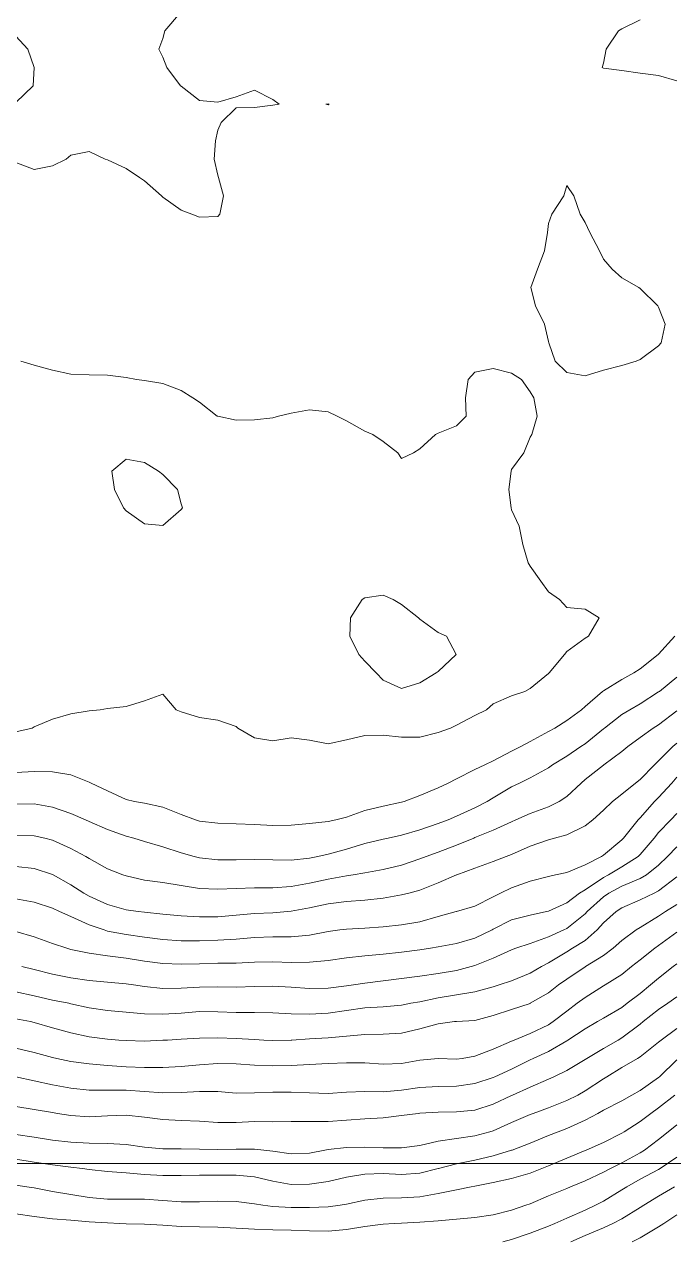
# Model space of a CAD drawing. Header units: centimetres. Extents: x 0 to 642158, y -847 to 649707.
# Drawn here: x 617101.98 to 617119.66, y 620185.31 to 620218.42 of the extents above; entities that cross this region are included whole.
import ezdxf

# ---------------------------------------------------------------- set-up
doc = ezdxf.new("R2010")
doc.units = ezdxf.units.CM
doc.header["$MEASUREMENT"] = 0
doc.layers.add('MEV_grille', color=254, linetype='Continuous', lineweight=9)
doc.layers.add('WAL_topographie 0.5', color=253, linetype='Continuous', lineweight=20)

# ---------------------------------------------------------------- blocks, each defined once
blk = doc.blocks.new('*U114')
at = {"layer": 'MEV_grille', "transparency": 33554687}
blk.add_lwpolyline([(-1338.461, 0), (1338.461, 0)], dxfattribs=at)
blk = doc.blocks.new('*U115')
at = {"layer": 'MEV_grille', "color": 0, "linetype": 'ByBlock', "lineweight": -2, "transparency": 16777216}
blk.add_blockref('*U114', (0, -2200), dxfattribs=at)

msp = doc.modelspace()

# ---------------------------------------------------------------- linework, layer by layer
at = {"layer": 'WAL_topographie 0.5'}
for points in [[(617101.75, 620214.657), (617102.25, 620214.464), (617102.75, 620214.569), (617103.118, 620214.75), (617103.25, 620214.863), (617103.75, 620214.96), (617104.181, 620214.75), (617104.25, 620214.731), (617104.75, 620214.498), (617105.12, 620214.25), (617105.25, 620214.158), (617105.72, 620213.75), (617105.75, 620213.713), (617106.25, 620213.36), (617106.538, 620213.25), (617106.75, 620213.168), (617107.25, 620213.184), (617107.304, 620213.25), (617107.4, 620213.75), (617107.264, 620214.25), (617107.25, 620214.31), (617107.15, 620214.75), (617107.189, 620215.25), (617107.25, 620215.542), (617107.336, 620215.75), (617107.75, 620216.15), (617108.25, 620216.162), (617108.75, 620216.217), (617108.917, 620216.25), (617108.75, 620216.375), (617108.25, 620216.632), (617107.75, 620216.45), (617107.25, 620216.304), (617106.75, 620216.346), (617106.25, 620216.735), (617106.235, 620216.75), (617105.865, 620217.25), (617105.75, 620217.528), (617105.639, 620217.75), (617105.75, 620218.036), (617105.81, 620218.25), (617106.236, 620218.75)], [(617119.75, 620216.883), (617119.25, 620217.031), (617118.75, 620217.094), (617118.25, 620217.163), (617117.75, 620217.232), (617117.712, 620217.25), (617117.75, 620217.361), (617117.819, 620217.75), (617118.157, 620218.25), (617118.25, 620218.299), (617118.75, 620218.545)], [(617101.75, 620218.102), (617102.08, 620217.75), (617102.25, 620217.25), (617102.25, 620217.25), (617102.25, 620217.25), (617102.22, 620216.75), (617101.75, 620216.298)], [(617110.25, 620216.232), (617110.281, 620216.25), (617110.25, 620216.26), (617110.194, 620216.25), (617110.25, 620216.232)], [(617118.641, 620209.25), (617118.25, 620209.125), (617117.75, 620209), (617117.25, 620208.842), (617116.75, 620208.938), (617116.437, 620209.25), (617116.259, 620209.75), (617116.25, 620209.781), (617116.143, 620210.25), (617115.895, 620210.75), (617115.771, 620211.25), (617115.95, 620211.75), (617116.145, 620212.25), (617116.226, 620212.75), (617116.25, 620213), (617116.343, 620213.25), (617116.668, 620213.75), (617116.75, 620214.031), (617116.946, 620213.75), (617117.117, 620213.25), (617117.25, 620213.028), (617117.38, 620212.75), (617117.643, 620212.25), (617117.75, 620212.028), (617117.983, 620211.75), (617118.25, 620211.515), (617118.714, 620211.25), (617118.75, 620211.23), (617119.23, 620210.75), (617119.25, 620210.715), (617119.428, 620210.25), (617119.318, 620209.75), (617119.25, 620209.667), (617118.75, 620209.29), (617118.641, 620209.25)], [(617101.882, 620209.25), (617102.25, 620209.133), (617102.75, 620209), (617103.25, 620208.896), (617103.75, 620208.871), (617104.25, 620208.869), (617104.75, 620208.804), (617105.038, 620208.75), (617105.25, 620208.716), (617105.75, 620208.636), (617106.25, 620208.449), (617106.57, 620208.25), (617106.75, 620208.126), (617107.236, 620207.75), (617107.25, 620207.743), (617107.75, 620207.638), (617108.25, 620207.644), (617108.75, 620207.702), (617108.904, 620207.75), (617109.25, 620207.829), (617109.75, 620207.921), (617110.25, 620207.867), (617110.5, 620207.75), (617110.75, 620207.616), (617111.25, 620207.342), (617111.47, 620207.25), (617111.75, 620207.056), (617112.15, 620206.75), (617112.25, 620206.593), (617112.573, 620206.75), (617112.75, 620206.854), (617113.176, 620207.25), (617113.25, 620207.28), (617113.75, 620207.481), (617114.009, 620207.75), (617113.993, 620208.25), (617114.07, 620208.75), (617114.25, 620208.948), (617114.75, 620209.042), (617115.25, 620208.922), (617115.52, 620208.75), (617115.75, 620208.41), (617115.85, 620208.25), (617115.946, 620207.75), (617115.798, 620207.25), (617115.75, 620207.173), (617115.578, 620206.75), (617115.25, 620206.294), (617115.235, 620206.25), (617115.175, 620205.75), (617115.238, 620205.25), (617115.25, 620205.191), (617115.458, 620204.75), (617115.557, 620204.25), (617115.702, 620203.75), (617115.75, 620203.664), (617116.04, 620203.25), (617116.25, 620202.958), (617116.55, 620202.75), (617116.75, 620202.533), (617117.25, 620202.491), (617117.632, 620202.25), (617117.339, 620201.75), (617117.25, 620201.7), (617116.75, 620201.339), (617116.689, 620201.25), (617116.269, 620200.75), (617116.25, 620200.734), (617115.75, 620200.327), (617115.612, 620200.25), (617115.25, 620200.129), (617114.75, 620199.91), (617114.567, 620199.75), (617114.25, 620199.592), (617113.75, 620199.328), (617113.589, 620199.25), (617113.25, 620199.129), (617112.75, 620198.998), (617112.25, 620199), (617111.75, 620199.059), (617111.25, 620199.046), (617110.75, 620198.926), (617110.25, 620198.821), (617109.75, 620198.924), (617109.25, 620198.986), (617108.75, 620198.898), (617108.25, 620198.987), (617107.795, 620199.25), (617107.75, 620199.29), (617107.25, 620199.469), (617106.75, 620199.536), (617106.25, 620199.693), (617106.117, 620199.75), (617105.75, 620200.173), (617105.25, 620199.991), (617104.75, 620199.84), (617104.25, 620199.781), (617104.05, 620199.75), (617103.75, 620199.723), (617103.25, 620199.634), (617102.75, 620199.49), (617102.25, 620199.279), (617102.19, 620199.25), (617101.75, 620199.148)], [(617106.286, 620205.25), (617106.25, 620205.207), (617105.75, 620204.768), (617105.25, 620204.811), (617104.75, 620205.167), (617104.679, 620205.25), (617104.434, 620205.75), (617104.361, 620206.25), (617104.75, 620206.575), (617105.25, 620206.489), (617105.634, 620206.25), (617105.75, 620206.161), (617106.154, 620205.75), (617106.25, 620205.357), (617106.286, 620205.25)], [(617112.75, 620200.478), (617113.198, 620200.75), (617113.25, 620200.795), (617113.74, 620201.25), (617113.474, 620201.75), (617113.25, 620201.855), (617112.75, 620202.218), (617112.714, 620202.25), (617112.25, 620202.619), (617112.02, 620202.75), (617111.75, 620202.872), (617111.25, 620202.796), (617111.184, 620202.75), (617110.863, 620202.25), (617110.84, 620201.75), (617111.088, 620201.25), (617111.25, 620201.068), (617111.563, 620200.75), (617111.75, 620200.558), (617112.25, 620200.327), (617112.75, 620200.478)], [(617119.696, 620201.75), (617119.25, 620201.26), (617119.24, 620201.25), (617118.75, 620200.864), (617118.577, 620200.75), (617118.25, 620200.573), (617117.75, 620200.268), (617117.727, 620200.25), (617117.25, 620199.834), (617117.149, 620199.75), (617116.75, 620199.456), (617116.422, 620199.25), (617116.25, 620199.153), (617115.75, 620198.884), (617115.5, 620198.75), (617115.25, 620198.619), (617114.75, 620198.361), (617114.524, 620198.25), (617114.25, 620198.118), (617113.75, 620197.863), (617113.525, 620197.75), (617113.25, 620197.622), (617112.75, 620197.412), (617112.327, 620197.25), (617112.25, 620197.226), (617111.75, 620197.125), (617111.25, 620197.002), (617110.75, 620196.824), (617110.459, 620196.75), (617110.25, 620196.706), (617109.75, 620196.648), (617109.25, 620196.601), (617108.75, 620196.594), (617108.25, 620196.62), (617107.75, 620196.644), (617107.25, 620196.655), (617106.75, 620196.712), (617106.645, 620196.75), (617106.25, 620196.898), (617105.75, 620197.098), (617105.25, 620197.199), (617104.984, 620197.25), (617104.75, 620197.307), (617104.25, 620197.539), (617103.798, 620197.75), (617103.75, 620197.777), (617103.25, 620197.971), (617102.75, 620198.058), (617102.25, 620198.07), (617101.75, 620198.038)], [(617119.75, 620200.638), (617119.271, 620200.25), (617119.25, 620200.233), (617118.75, 620199.911), (617118.464, 620199.75), (617118.25, 620199.622), (617117.774, 620199.25), (617117.75, 620199.23), (617117.25, 620198.824), (617117.138, 620198.75), (617116.75, 620198.484), (617116.363, 620198.25), (617116.25, 620198.167), (617115.75, 620197.897), (617115.459, 620197.75), (617115.25, 620197.649), (617114.75, 620197.346), (617114.584, 620197.25), (617114.25, 620197.076), (617113.75, 620196.847), (617113.522, 620196.75), (617113.25, 620196.649), (617112.75, 620196.476), (617112.25, 620196.328), (617111.887, 620196.25), (617111.75, 620196.22), (617111.25, 620196.1), (617110.75, 620195.947), (617110.25, 620195.811), (617109.974, 620195.75), (617109.75, 620195.708), (617109.25, 620195.653), (617108.75, 620195.655), (617108.25, 620195.669), (617107.75, 620195.663), (617107.25, 620195.663), (617106.75, 620195.715), (617106.605, 620195.75), (617106.25, 620195.849), (617105.75, 620196.011), (617105.25, 620196.159), (617104.958, 620196.25), (617104.75, 620196.308), (617104.25, 620196.482), (617103.75, 620196.704), (617103.649, 620196.75), (617103.25, 620196.923), (617102.75, 620197.095), (617102.25, 620197.189), (617101.75, 620197.178)], [(617119.75, 620199.717), (617119.25, 620199.341), (617119.105, 620199.25), (617118.75, 620198.992), (617118.415, 620198.75), (617118.25, 620198.613), (617117.76, 620198.25), (617117.75, 620198.243), (617117.25, 620197.845), (617117.142, 620197.75), (617116.75, 620197.386), (617116.545, 620197.25), (617116.25, 620197.099), (617115.75, 620196.925), (617115.368, 620196.75), (617115.25, 620196.697), (617114.75, 620196.463), (617114.25, 620196.264), (617114.217, 620196.25), (617113.75, 620196.057), (617113.25, 620195.866), (617112.922, 620195.75), (617112.75, 620195.684), (617112.25, 620195.513), (617111.75, 620195.392), (617111.25, 620195.305), (617110.937, 620195.25), (617110.75, 620195.221), (617110.25, 620195.129), (617109.75, 620195.025), (617109.25, 620194.931), (617108.75, 620194.894), (617108.25, 620194.893), (617107.75, 620194.879), (617107.25, 620194.864), (617106.75, 620194.882), (617106.25, 620194.959), (617105.75, 620195.04), (617105.25, 620195.107), (617104.75, 620195.219), (617104.665, 620195.25), (617104.25, 620195.418), (617103.75, 620195.692), (617103.654, 620195.75), (617103.25, 620195.97), (617102.75, 620196.199), (617102.54, 620196.25), (617102.25, 620196.317), (617101.75, 620196.322)], [(617119.75, 620198.842), (617119.637, 620198.75), (617119.25, 620198.356), (617119.142, 620198.25), (617118.75, 620197.852), (617118.621, 620197.75), (617118.25, 620197.445), (617117.992, 620197.25), (617117.75, 620197.015), (617117.456, 620196.75), (617117.25, 620196.583), (617116.75, 620196.342), (617116.421, 620196.25), (617116.25, 620196.206), (617115.75, 620196.028), (617115.25, 620195.806), (617115.104, 620195.75), (617114.75, 620195.611), (617114.25, 620195.434), (617113.753, 620195.25), (617113.75, 620195.249), (617113.25, 620195.03), (617112.75, 620194.83), (617112.451, 620194.75), (617112.25, 620194.701), (617111.75, 620194.614), (617111.25, 620194.56), (617110.75, 620194.526), (617110.25, 620194.46), (617109.75, 620194.353), (617109.25, 620194.259), (617109.146, 620194.25), (617108.75, 620194.216), (617108.25, 620194.196), (617107.75, 620194.154), (617107.25, 620194.108), (617106.75, 620194.103), (617106.25, 620194.137), (617105.75, 620194.181), (617105.25, 620194.229), (617105.079, 620194.25), (617104.75, 620194.299), (617104.25, 620194.438), (617103.75, 620194.669), (617103.605, 620194.75), (617103.25, 620194.979), (617102.767, 620195.25), (617102.75, 620195.259), (617102.25, 620195.427), (617101.75, 620195.474)], [(617119.75, 620197.909), (617119.609, 620197.75), (617119.25, 620197.357), (617119.143, 620197.25), (617118.75, 620196.804), (617118.699, 620196.75), (617118.299, 620196.25), (617118.25, 620196.2), (617117.75, 620195.783), (617117.699, 620195.75), (617117.25, 620195.519), (617116.75, 620195.314), (617116.445, 620195.25), (617116.25, 620195.207), (617115.75, 620195.078), (617115.25, 620194.894), (617114.942, 620194.75), (617114.75, 620194.654), (617114.25, 620194.396), (617113.75, 620194.254), (617113.739, 620194.25), (617113.25, 620194.112), (617112.75, 620193.971), (617112.25, 620193.89), (617111.75, 620193.837), (617111.25, 620193.8), (617110.75, 620193.774), (617110.574, 620193.75), (617110.25, 620193.705), (617109.75, 620193.605), (617109.25, 620193.557), (617108.75, 620193.559), (617108.25, 620193.542), (617107.75, 620193.498), (617107.25, 620193.468), (617106.75, 620193.448), (617106.25, 620193.449), (617105.75, 620193.49), (617105.25, 620193.554), (617104.75, 620193.623), (617104.25, 620193.719), (617104.153, 620193.75), (617103.75, 620193.892), (617103.25, 620194.111), (617102.935, 620194.25), (617102.75, 620194.338), (617102.25, 620194.509), (617101.75, 620194.598)], [(617119.75, 620196.926), (617119.584, 620196.75), (617119.25, 620196.4), (617119.129, 620196.25), (617118.75, 620195.808), (617118.693, 620195.75), (617118.25, 620195.466), (617117.891, 620195.25), (617117.75, 620195.174), (617117.25, 620194.844), (617117.094, 620194.75), (617116.75, 620194.492), (617116.25, 620194.261), (617116.203, 620194.25), (617115.75, 620194.155), (617115.25, 620194.022), (617114.75, 620193.768), (617114.716, 620193.75), (617114.25, 620193.524), (617113.75, 620193.378), (617113.25, 620193.286), (617113.038, 620193.25), (617112.75, 620193.206), (617112.25, 620193.139), (617111.75, 620193.092), (617111.25, 620193.044), (617110.75, 620192.985), (617110.25, 620192.917), (617109.75, 620192.869), (617109.25, 620192.864), (617108.75, 620192.879), (617108.25, 620192.869), (617107.75, 620192.848), (617107.25, 620192.844), (617106.75, 620192.83), (617106.25, 620192.819), (617105.75, 620192.837), (617105.25, 620192.894), (617104.75, 620192.977), (617104.25, 620193.048), (617103.75, 620193.117), (617103.25, 620193.217), (617103.136, 620193.25), (617102.75, 620193.379), (617102.25, 620193.558), (617101.75, 620193.706)], [(617119.75, 620196.014), (617119.497, 620195.75), (617119.25, 620195.516), (617118.921, 620195.25), (617118.75, 620195.152), (617118.25, 620194.942), (617117.9, 620194.75), (617117.75, 620194.647), (617117.31, 620194.25), (617117.25, 620194.186), (617116.75, 620193.788), (617116.668, 620193.75), (617116.25, 620193.562), (617115.75, 620193.38), (617115.363, 620193.25), (617115.25, 620193.206), (617114.75, 620192.978), (617114.25, 620192.78), (617114.144, 620192.75), (617113.75, 620192.647), (617113.25, 620192.562), (617112.75, 620192.492), (617112.25, 620192.423), (617111.75, 620192.36), (617111.25, 620192.295), (617110.941, 620192.25), (617110.75, 620192.224), (617110.25, 620192.165), (617109.75, 620192.153), (617109.25, 620192.188), (617108.75, 620192.218), (617108.25, 620192.21), (617107.75, 620192.194), (617107.25, 620192.196), (617106.75, 620192.193), (617106.25, 620192.167), (617105.75, 620192.157), (617105.25, 620192.205), (617104.951, 620192.25), (617104.75, 620192.28), (617104.25, 620192.329), (617103.75, 620192.372), (617103.25, 620192.44), (617102.75, 620192.542), (617102.25, 620192.667), (617101.912, 620192.75)], [(617119.75, 620195.193), (617119.25, 620194.81), (617119.129, 620194.75), (617118.75, 620194.567), (617118.25, 620194.355), (617118.094, 620194.25), (617117.75, 620193.94), (617117.574, 620193.75), (617117.25, 620193.458), (617116.91, 620193.25), (617116.75, 620193.155), (617116.25, 620192.849), (617116.066, 620192.75), (617115.75, 620192.567), (617115.25, 620192.364), (617114.914, 620192.25), (617114.75, 620192.198), (617114.25, 620192.067), (617113.75, 620191.979), (617113.25, 620191.896), (617112.75, 620191.794), (617112.507, 620191.75), (617112.25, 620191.7), (617111.75, 620191.654), (617111.25, 620191.623), (617110.75, 620191.555), (617110.25, 620191.481), (617109.75, 620191.455), (617109.25, 620191.466), (617108.75, 620191.487), (617108.25, 620191.495), (617107.75, 620191.5), (617107.25, 620191.52), (617106.75, 620191.523), (617106.25, 620191.484), (617105.75, 620191.452), (617105.25, 620191.467), (617104.75, 620191.511), (617104.25, 620191.556), (617103.75, 620191.629), (617103.25, 620191.737), (617103.194, 620191.75), (617102.75, 620191.84), (617102.25, 620191.955), (617101.75, 620192.065)], [(617119.75, 620194.443), (617119.442, 620194.25), (617119.25, 620194.125), (617118.75, 620193.82), (617118.642, 620193.75), (617118.25, 620193.459), (617118.011, 620193.25), (617117.75, 620193.056), (617117.26, 620192.75), (617117.25, 620192.744), (617116.75, 620192.412), (617116.526, 620192.25), (617116.25, 620192.032), (617115.754, 620191.75), (617115.75, 620191.748), (617115.25, 620191.579), (617114.75, 620191.415), (617114.25, 620191.284), (617113.75, 620191.256), (617113.697, 620191.25), (617113.25, 620191.193), (617112.75, 620191.053), (617112.25, 620190.939), (617111.75, 620190.91), (617111.25, 620190.896), (617110.75, 620190.851), (617110.25, 620190.812), (617109.75, 620190.784), (617109.262, 620190.75), (617109.25, 620190.749), (617108.75, 620190.74), (617108.5, 620190.75), (617108.25, 620190.761), (617107.75, 620190.787), (617107.25, 620190.808), (617106.75, 620190.801), (617106.25, 620190.772), (617105.875, 620190.75), (617105.75, 620190.742), (617105.25, 620190.719), (617104.75, 620190.733), (617104.55, 620190.75), (617104.25, 620190.776), (617103.75, 620190.838), (617103.25, 620190.945), (617102.75, 620191.083), (617102.25, 620191.229), (617102.149, 620191.25), (617101.75, 620191.326)], [(617119.75, 620193.688), (617119.25, 620193.324), (617119.149, 620193.25), (617118.75, 620192.934), (617118.516, 620192.75), (617118.25, 620192.536), (617117.795, 620192.25), (617117.75, 620192.223), (617117.25, 620191.911), (617117.038, 620191.75), (617116.75, 620191.538), (617116.379, 620191.25), (617116.25, 620191.164), (617115.75, 620190.923), (617115.315, 620190.75), (617115.25, 620190.723), (617114.75, 620190.502), (617114.25, 620190.309), (617113.903, 620190.25), (617113.75, 620190.229), (617113.25, 620190.244), (617112.75, 620190.203), (617112.25, 620190.11), (617111.75, 620190.092), (617111.25, 620190.126), (617110.75, 620190.128), (617110.25, 620190.11), (617109.75, 620190.083), (617109.25, 620190.054), (617108.75, 620190.048), (617108.25, 620190.068), (617107.75, 620190.103), (617107.25, 620190.112), (617106.75, 620190.075), (617106.25, 620190.031), (617105.75, 620190.005), (617105.25, 620190), (617104.75, 620190.022), (617104.25, 620190.057), (617103.75, 620190.097), (617103.25, 620190.167), (617102.865, 620190.25), (617102.75, 620190.277), (617102.25, 620190.41), (617101.75, 620190.526)], [(617119.75, 620192.826), (617119.651, 620192.75), (617119.25, 620192.436), (617119.034, 620192.25), (617118.75, 620192.018), (617118.397, 620191.75), (617118.25, 620191.639), (617117.75, 620191.345), (617117.591, 620191.25), (617117.25, 620191.056), (617116.784, 620190.75), (617116.75, 620190.728), (617116.25, 620190.437), (617115.839, 620190.25), (617115.75, 620190.208), (617115.25, 620189.96), (617114.79, 620189.75), (617114.75, 620189.732), (617114.25, 620189.568), (617113.75, 620189.495), (617113.25, 620189.479), (617112.75, 620189.453), (617112.25, 620189.386), (617111.75, 620189.337), (617111.25, 620189.348), (617110.75, 620189.33), (617110.25, 620189.293), (617109.75, 620189.311), (617109.25, 620189.329), (617108.75, 620189.331), (617108.25, 620189.315), (617107.75, 620189.305), (617107.25, 620189.344), (617106.75, 620189.351), (617106.25, 620189.316), (617105.75, 620189.314), (617105.25, 620189.35), (617104.75, 620189.38), (617104.25, 620189.384), (617103.75, 620189.387), (617103.25, 620189.435), (617102.75, 620189.533), (617102.25, 620189.641), (617101.75, 620189.747)], [(617119.75, 620191.93), (617119.498, 620191.75), (617119.25, 620191.583), (617118.835, 620191.25), (617118.75, 620191.179), (617118.25, 620190.807), (617118.152, 620190.75), (617117.75, 620190.523), (617117.294, 620190.25), (617117.25, 620190.221), (617116.75, 620189.919), (617116.398, 620189.75), (617116.25, 620189.682), (617115.75, 620189.466), (617115.271, 620189.25), (617115.25, 620189.241), (617114.75, 620189.005), (617114.25, 620188.837), (617113.75, 620188.792), (617113.25, 620188.781), (617112.75, 620188.755), (617112.701, 620188.75), (617112.25, 620188.692), (617111.75, 620188.63), (617111.25, 620188.604), (617110.75, 620188.564), (617110.25, 620188.534), (617109.75, 620188.534), (617109.25, 620188.526), (617108.75, 620188.525), (617108.25, 620188.527), (617107.75, 620188.5), (617107.25, 620188.501), (617106.75, 620188.536), (617106.25, 620188.553), (617105.75, 620188.584), (617105.25, 620188.652), (617104.75, 620188.698), (617104.25, 620188.68), (617103.75, 620188.658), (617103.25, 620188.691), (617102.884, 620188.75), (617102.75, 620188.772), (617102.25, 620188.857), (617101.75, 620188.941)], [(617119.75, 620191.064), (617119.32, 620190.75), (617119.25, 620190.692), (617118.75, 620190.295), (617118.676, 620190.25), (617118.25, 620190.001), (617117.843, 620189.75), (617117.75, 620189.691), (617117.25, 620189.361), (617117.048, 620189.25), (617116.75, 620189.099), (617116.25, 620188.902), (617115.833, 620188.75), (617115.75, 620188.72), (617115.25, 620188.501), (617114.75, 620188.279), (617114.656, 620188.25), (617114.25, 620188.137), (617113.75, 620188.071), (617113.25, 620187.99), (617112.75, 620187.873), (617112.25, 620187.809), (617111.75, 620187.815), (617111.25, 620187.829), (617110.75, 620187.819), (617110.25, 620187.764), (617110.166, 620187.75), (617109.75, 620187.667), (617109.25, 620187.645), (617108.75, 620187.718), (617108.5, 620187.75), (617108.25, 620187.779), (617107.75, 620187.778), (617107.25, 620187.764), (617106.75, 620187.773), (617106.25, 620187.783), (617105.75, 620187.786), (617105.25, 620187.832), (617104.75, 620187.906), (617104.25, 620187.933), (617103.75, 620187.939), (617103.25, 620187.968), (617102.75, 620188.023), (617102.25, 620188.1), (617101.75, 620188.173)], [(617119.75, 620190.212), (617119.272, 620189.75), (617119.25, 620189.73), (617118.75, 620189.378), (617118.526, 620189.25), (617118.25, 620189.097), (617117.75, 620188.835), (617117.595, 620188.75), (617117.25, 620188.569), (617116.75, 620188.336), (617116.518, 620188.25), (617116.25, 620188.144), (617115.75, 620187.942), (617115.263, 620187.75), (617115.25, 620187.745), (617114.75, 620187.592), (617114.25, 620187.472), (617113.75, 620187.373), (617113.257, 620187.25), (617113.25, 620187.248), (617112.75, 620187.126), (617112.25, 620187.088), (617111.75, 620187.109), (617111.25, 620187.097), (617110.75, 620187.016), (617110.25, 620186.898), (617109.75, 620186.818), (617109.25, 620186.817), (617108.75, 620186.907), (617108.25, 620187.019), (617107.75, 620187.07), (617107.25, 620187.071), (617106.75, 620187.067), (617106.25, 620187.059), (617105.75, 620187.054), (617105.25, 620187.083), (617104.75, 620187.13), (617104.25, 620187.17), (617103.75, 620187.225), (617103.567, 620187.25), (617103.25, 620187.288), (617102.75, 620187.347), (617102.25, 620187.424), (617101.75, 620187.506)], [(617119.694, 620189.25), (617119.25, 620188.9), (617119.038, 620188.75), (617118.75, 620188.53), (617118.309, 620188.25), (617118.25, 620188.211), (617117.75, 620187.957), (617117.283, 620187.75), (617117.25, 620187.737), (617116.75, 620187.528), (617116.25, 620187.323), (617116.071, 620187.25), (617115.75, 620187.124), (617115.25, 620186.974), (617114.75, 620186.87), (617114.25, 620186.77), (617114.146, 620186.75), (617113.75, 620186.671), (617113.25, 620186.568), (617112.75, 620186.48), (617112.25, 620186.447), (617111.75, 620186.443), (617111.25, 620186.39), (617110.75, 620186.277), (617110.578, 620186.25), (617110.25, 620186.202), (617109.75, 620186.186), (617109.25, 620186.184), (617108.75, 620186.21), (617108.473, 620186.25), (617108.25, 620186.287), (617107.75, 620186.35), (617107.25, 620186.358), (617106.75, 620186.343), (617106.25, 620186.344), (617105.75, 620186.378), (617105.25, 620186.412), (617104.75, 620186.413), (617104.25, 620186.415), (617103.75, 620186.461), (617103.25, 620186.537), (617102.75, 620186.625), (617102.25, 620186.72), (617102.05, 620186.75), (617101.75, 620186.794)], [(617119.75, 620188.442), (617119.508, 620188.25), (617119.25, 620188.039), (617118.869, 620187.75), (617118.75, 620187.677), (617118.25, 620187.399), (617117.944, 620187.25), (617117.75, 620187.151), (617117.25, 620186.917), (617116.849, 620186.75), (617116.75, 620186.707), (617116.25, 620186.503), (617115.75, 620186.287), (617115.64, 620186.25), (617115.25, 620186.111), (617114.75, 620185.989), (617114.25, 620185.915), (617113.75, 620185.869), (617113.25, 620185.82), (617112.75, 620185.783), (617112.25, 620185.761), (617112.047, 620185.75), (617111.75, 620185.731), (617111.25, 620185.669), (617110.75, 620185.588), (617110.25, 620185.542), (617109.75, 620185.552), (617109.25, 620185.568), (617108.75, 620185.574), (617108.25, 620185.592), (617107.75, 620185.625), (617107.25, 620185.654), (617106.75, 620185.659), (617106.25, 620185.669), (617105.75, 620185.706), (617105.25, 620185.734), (617104.75, 620185.742), (617104.583, 620185.75), (617104.25, 620185.766), (617103.75, 620185.8), (617103.25, 620185.837), (617102.75, 620185.882), (617102.25, 620185.937), (617101.75, 620186.01)], [(617119.75, 620187.559), (617119.293, 620187.25), (617119.25, 620187.224), (617118.75, 620186.955), (617118.383, 620186.75), (617118.25, 620186.664), (617117.75, 620186.36), (617117.537, 620186.25), (617117.25, 620186.117), (617116.75, 620185.892), (617116.429, 620185.75), (617116.25, 620185.68), (617115.75, 620185.487), (617115.25, 620185.314), (617115.013, 620185.25)], [(617119.68, 620186.75), (617119.25, 620186.495), (617118.845, 620186.25), (617118.75, 620186.188), (617118.25, 620185.875), (617118.007, 620185.75), (617117.75, 620185.633), (617117.25, 620185.42), (617116.861, 620185.25)], [(617119.75, 620185.99), (617119.392, 620185.75), (617119.25, 620185.656), (617118.75, 620185.356), (617118.533, 620185.25)]]:
    msp.add_lwpolyline(points, dxfattribs=at)

# ---------------------------------------------------------------- block references
at = {"layer": 'MEV_grille', "transparency": 33554687}
msp.add_blockref('*U115', (616669.481, 622387.381), dxfattribs=at)

doc.saveas('drawing.dxf')
